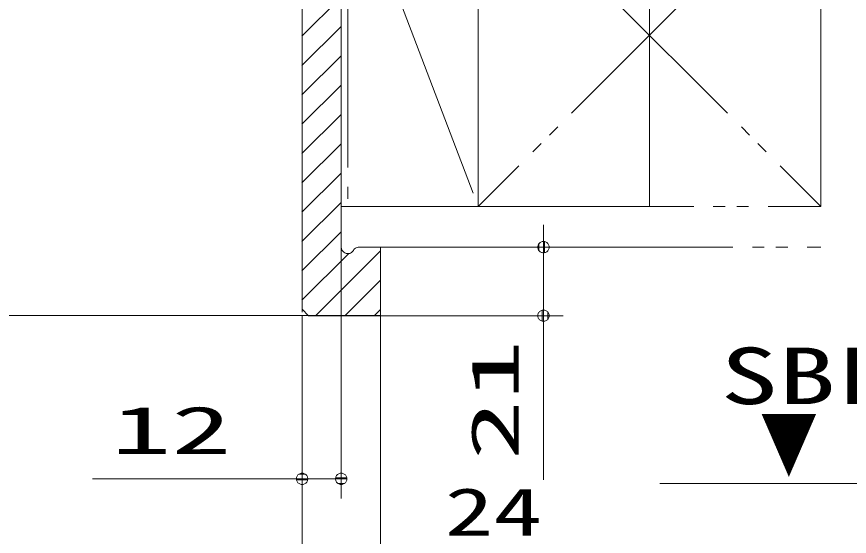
# Model space of a CAD drawing. Units: millimetres on the paper. Extents: x -305 to 305, y -152 to 152.
# Drawn here: x -195.34 to -152.82, y -9.29 to 17.24 of the extents above; entities that cross this region are included whole.
import ezdxf
from ezdxf.enums import TextEntityAlignment as Align

# ---------------------------------------------------------------- set-up
doc = ezdxf.new("R2010")
doc.units = ezdxf.units.MM
doc.linetypes.add('LONG_CHAIN', pattern=[21, 18, -1, 1, -1])
doc.linetypes.add('LONG_DOUBLE_CHAIN', pattern=[21.8, 18, -1, 0.6, -0.6, 0.6, -1])
doc.layers.add('0-3_0', color=7, linetype='Continuous', lineweight=9)
doc.layers.add('0-7_RV', color=7, linetype='Continuous', lineweight=9)
doc.styles.add('ＭＳ ゴシック', font='')
doc.styles.get('ＭＳ ゴシック').set_extended_font_data('MS Gothic')

# ---------------------------------------------------------------- blocks, each defined once
blk = doc.blocks.new('_DOTSMALL')
at = {"layer": '0-3_0'}
for p, q in [((0.0746, 0.1), (-0.0746, 0.1)), ((0.1223, -0.0248), (-0.1223, -0.0248))]:
    blk.add_line(p, q, dxfattribs=at)
for points in [[(0.125, 0), (0.124, 0.0157), (0.1211, 0.0311), (0.1162, 0.046), (0.1095, 0.0602), (0.1011, 0.0735), (0.0911, 0.0856), (0.0797, 0.0963), (0.067, 0.1055), (0.0532, 0.1131), (0.0386, 0.1189), (0.0234, 0.1228), (0.0078, 0.1248), (-0.0078, 0.1248), (-0.0234, 0.1228), (-0.0386, 0.1189), (-0.0532, 0.1131), (-0.067, 0.1055), (-0.0797, 0.0963), (-0.0911, 0.0856), (-0.1011, 0.0735), (-0.1095, 0.0602), (-0.1162, 0.046), (-0.1211, 0.0311), (-0.124, 0.0157), (-0.125, 0), (0, 0)], [(-0.125, 0), (-0.124, -0.0157), (-0.1211, -0.0311), (-0.1162, -0.046), (-0.1095, -0.0602), (-0.1011, -0.0735), (-0.0911, -0.0856), (-0.0797, -0.0963), (-0.067, -0.1055), (-0.0532, -0.1131), (-0.0386, -0.1189), (-0.0234, -0.1228), (-0.0078, -0.1248), (0.0078, -0.1248), (0.0234, -0.1228), (0.0386, -0.1189), (0.0532, -0.1131), (0.067, -0.1055), (0.0797, -0.0963), (0.0911, -0.0856), (0.1011, -0.0735), (0.1095, -0.0602), (0.1162, -0.046), (0.1211, -0.0311), (0.124, -0.0157), (0.125, 0), (0, 0)]]:
    blk.add_lwpolyline(points, close=True, dxfattribs=at)

msp = doc.modelspace()

# ---------------------------------------------------------------- linework, layer by layer
at = {"layer": '0-7_RV', "linetype": 'LONG_DOUBLE_CHAIN'}
for p, q in [((-171.767, 44.51), (-171.767, 7.555)), ((-163.02, 44.51), (-163.02, 7.555)), ((-154.274, 44.51), (-154.274, 7.555)), ((-178.428, 27.546), (-178.428, 7.556)), ((-180.762, 24.897), (-180.762, 2.146)), ((-178.428, 25.047), (-171.767, 7.555)), ((-171.767, 25.047), (-154.274, 7.555)), ((-154.274, 25.047), (-171.767, 7.556)), ((-178.763, 7.556), (-154.274, 7.556)), ((-176.763, 5.473), (-154.274, 5.473)), ((-191.986, 1.978), (-243.315, 1.978)), ((-191.986, 1.979), (-176.763, 1.979))]:
    msp.add_line(p, q, dxfattribs=at)
at = {"layer": '0-7_RV'}
for p, q in [((-180.762, 2.308), (-180.762, 24.88)), ((-178.763, 5.473), (-178.763, 24.88)), ((-180.774, 16.241), (-178.772, 18.243)), ((-180.774, 14.743), (-178.772, 16.745)), ((-180.774, 13.245), (-178.772, 15.247)), ((-180.774, 11.747), (-178.772, 13.748)), ((-180.774, 10.249), (-178.772, 12.25)), ((-180.774, 8.75), (-178.772, 10.753)), ((-180.774, 7.253), (-178.772, 9.254)), ((-180.774, 5.754), (-178.772, 7.757)), ((-168.437, 4.295), (-168.437, 6.615)), ((-180.774, 4.257), (-178.772, 6.258)), ((-180.774, 2.759), (-178.393, 5.14)), ((-180.055, 1.979), (-176.771, 5.264)), ((-178.763, 5.473), (-178.763, -7.355)), ((-176.763, 5.473), (-177.853, 5.473)), ((-176.763, 1.975), (-176.763, 5.473)), ((-176.562, 5.473), (-167.437, 5.473)), ((-168.437, 5.473), (-168.437, 1.975)), ((-178.557, 1.979), (-176.771, 3.767)), ((-180.427, 1.975), (-180.762, 2.308)), ((-177.059, 1.979), (-176.771, 2.268)), ((-180.762, 1.979), (-180.762, -11.522)), ((-180.762, 1.979), (-180.762, -11.522)), ((-180.762, 1.979), (-180.762, -7.355)), ((-180.427, 1.975), (-176.763, 1.975)), ((-176.763, 1.975), (-167.437, 1.975)), ((-176.763, 1.975), (-176.763, -11.522)), ((-168.437, 1.975), (-168.437, -6.409)), ((-180.762, -6.355), (-191.466, -6.355)), ((-178.763, -6.355), (-180.762, -6.355))]:
    msp.add_line(p, q, dxfattribs=at)
at = {"layer": '0-7_RV', "linetype": 'LONG_CHAIN'}
msp.add_line((-162.502, -6.602), (-133.551, -6.602), dxfattribs=at)
at = {"layer": '0-7_RV'}
for points in [[(-178.762, 5.473), (-178.753, 5.397), (-178.728, 5.327), (-178.688, 5.265), (-178.637, 5.214), (-178.575, 5.175), (-178.504, 5.15), (-178.428, 5.141)], [(-178.428, 5.141), (-178.378, 5.145), (-178.329, 5.156), (-178.283, 5.174), (-178.241, 5.199), (-178.203, 5.229), (-178.169, 5.266), (-178.141, 5.307)], [(-177.853, 5.473), (-177.902, 5.469), (-177.951, 5.458), (-177.997, 5.44), (-178.039, 5.415), (-178.078, 5.385), (-178.113, 5.349), (-178.141, 5.307)]]:
    msp.add_lwpolyline(points, dxfattribs=at)
for centre, start, end in [((-178.772, 16.745), 315, 135), ((-180.774, 16.241), 135.0037, 315.0037), ((-178.772, 15.247), 315.0037, 135.0037), ((-180.774, 14.743), 135, 315), ((-178.772, 13.748), 314.9963, 134.9963), ((-180.774, 13.245), 135.0037, 315.0037), ((-178.772, 12.25), 314.9963, 134.9963), ((-180.774, 11.747), 134.9963, 314.9963), ((-178.772, 10.753), 315.0146, 135.0146), ((-180.774, 10.249), 134.9963, 314.9963), ((-178.772, 9.254), 315, 135), ((-180.774, 8.75), 135.0146, 315.0146), ((-178.772, 7.757), 315.011, 135.011), ((-180.774, 7.253), 135, 315), ((-178.763, 7.556), 90, 270), ((-178.428, 7.556), 180, 0), ((-171.767, 7.556), 134.9979, 314.9979), ((-171.767, 7.555), 180, 0), ((-171.767, 7.555), 200.8497, 20.8497), ((-163.02, 7.555), 180, 0), ((-154.274, 7.556), 270, 90), ((-154.274, 7.555), 180, 0), ((-154.274, 7.555), 225.0021, 45.0021), ((-178.772, 6.258), 314.9963, 134.9963), ((-180.774, 5.754), 135.011, 315.011), ((-178.763, 5.473), 180, 0), ((-178.762, 5.473), 6.6465, 186.6465), ((-178.428, 5.141), 94.3238, 274.3238), ((-178.428, 5.141), 263.4352, 83.4352), ((-178.393, 5.14), 315.0031, 135.0031), ((-178.141, 5.307), 326.2448, 146.2448), ((-178.141, 5.307), 145.0973, 325.0973), ((-177.853, 5.473), 90, 270), ((-177.853, 5.473), 274.3629, 94.3629), ((-176.771, 5.264), 315.0045, 135.0045), ((-176.763, 5.473), 90, 270), ((-176.763, 5.473), 0, 180), ((-176.763, 5.473), 270, 90), ((-154.274, 5.473), 270, 90), ((-180.774, 4.257), 134.9963, 314.9963), ((-176.771, 3.767), 315.0164, 135.0164), ((-180.774, 2.759), 135.0031, 315.0031), ((-180.762, 2.308), 45.1538, 225.1538), ((-180.762, 2.308), 180, 0), ((-180.762, 2.146), 180, 0), ((-176.771, 2.268), 315.0761, 135.0761), ((-191.986, 1.979), 90, 270), ((-191.986, 1.978), 270, 90), ((-180.427, 1.975), 225.1538, 45.1538), ((-180.427, 1.975), 90, 270), ((-180.055, 1.979), 135.0045, 315.0045), ((-178.557, 1.979), 135.0164, 315.0164), ((-177.059, 1.979), 135.0761, 315.0761), ((-176.763, 1.979), 270, 90), ((-176.763, 1.975), 180, 0), ((-176.763, 1.975), 270, 90), ((-162.502, -6.602), 90, 270)]:
    msp.add_arc(centre, 0.0001, start, end, dxfattribs=at)

# ---------------------------------------------------------------- block references
at = {"layer": '0-7_RV', "xscale": 2.32, "yscale": 2.32}
for p, rotation in [((-168.437, 5.473), 90), ((-168.437, 1.975), 270), ((-178.763, -6.355), 180)]:
    msp.add_blockref('_DOTSMALL', p, dxfattribs=dict(at, rotation=rotation))
msp.add_blockref('_DOTSMALL', (-180.762, -6.355), dxfattribs=at)

# ---------------------------------------------------------------- texts
at = {"layer": '0-7_RV', "style": 'ＭＳ ゴシック', "width": 1.85}
msp.add_text('21', height=2.441, rotation=90, dxfattribs=at).set_placement((-168.967, -5.409), align=Align.BOTTOM_LEFT)
at = {"layer": '0-7_RV', "style": 'ＭＳ ゴシック'}
for s, height, width, p in [('SBFL', 2.886, 1.5, (-159.4, -3.407)), ('12', 2.441, 1.85, (-190.512, -5.825)), ('▼', 2.889, 0.75, (-157.383, -6.863)), ('24', 2.441, 1.5, (-173.478, -9.992))]:
    msp.add_text(s, height=height, dxfattribs=dict(at, width=width)).set_placement(p, align=Align.BOTTOM_LEFT)

doc.saveas('drawing.dxf')
